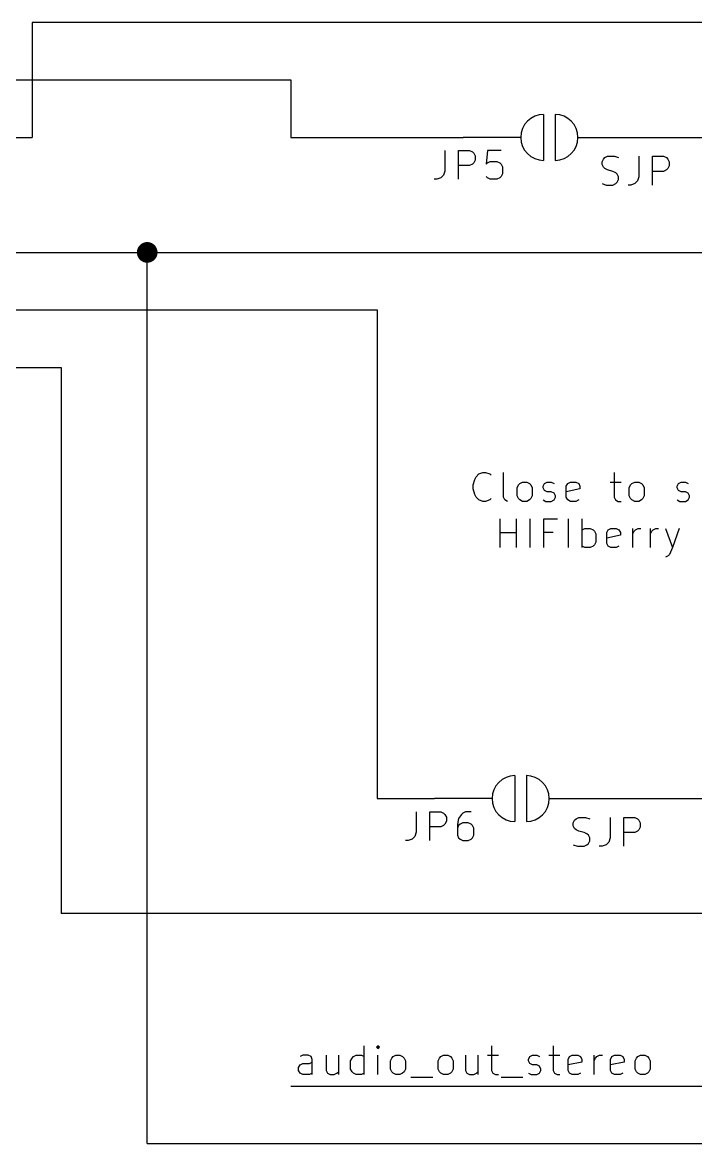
# Model space of a CAD drawing. Extents: x 0.4 to 11.3, y -7.9 to -0.4.
# Drawn here: x 8.783 to 9.955, y -6.35 to -4.4 of the extents above; entities that cross this region are included whole.
import ezdxf

# ---------------------------------------------------------------- set-up
doc = ezdxf.new("R2010")
doc.units = 0
doc.header["$MEASUREMENT"] = 0
for name, color, linetype in [('BLUE3', 171, 'CONTINUOUS'), ('CYAN2', 4, 'CONTINUOUS'), ('GRAY1', 251, 'CONTINUOUS'), ('GREEN3', 91, 'CONTINUOUS'), ('RED2', 1, 'CONTINUOUS')]:
    doc.layers.add(name, color=color, linetype=linetype)

msp = doc.modelspace()

# ---------------------------------------------------------------- linework, layer by layer
at = {"layer": 'BLUE3', "linetype": 'CONTINUOUS'}
for p, q in [((9.5724, -5.1901), (9.5772, -5.1853)), ((9.5772, -5.1853), (9.5843, -5.183)), ((9.5843, -5.183), (9.5891, -5.183)), ((9.5891, -5.183), (9.5962, -5.1853)), ((9.5962, -5.1853), (9.5986, -5.1877)), ((9.62, -5.2258), (9.62, -5.183)), ((9.8129, -5.183), (9.8129, -5.2258)), ((9.5676, -5.2044), (9.57, -5.1949)), ((9.5676, -5.2115), (9.5676, -5.2044)), ((9.57, -5.1949), (9.5724, -5.1901)), ((9.6438, -5.2092), (9.6462, -5.2044)), ((9.6462, -5.2044), (9.6486, -5.202)), ((9.6486, -5.202), (9.6533, -5.1996)), ((9.6533, -5.1996), (9.6605, -5.1996)), ((9.6605, -5.1996), (9.6652, -5.202)), ((9.6652, -5.202), (9.6676, -5.2044)), ((9.6676, -5.2044), (9.67, -5.2092)), ((9.6891, -5.2068), (9.6914, -5.202)), ((9.6914, -5.202), (9.6962, -5.1996)), ((9.6962, -5.1996), (9.7033, -5.1996)), ((9.7033, -5.1996), (9.7081, -5.202)), ((9.7295, -5.2068), (9.7319, -5.202)), ((9.7319, -5.202), (9.7367, -5.1996)), ((9.7367, -5.1996), (9.7462, -5.1996)), ((9.7462, -5.1996), (9.751, -5.202)), ((9.751, -5.202), (9.7533, -5.2068)), ((9.8057, -5.1996), (9.8248, -5.1996)), ((9.8391, -5.2092), (9.8414, -5.2044)), ((9.8414, -5.2044), (9.8438, -5.202)), ((9.8438, -5.202), (9.8486, -5.1996)), ((9.8486, -5.1996), (9.8557, -5.1996)), ((9.8557, -5.1996), (9.8605, -5.202)), ((9.8605, -5.202), (9.8629, -5.2044)), ((9.8629, -5.2044), (9.8652, -5.2092)), ((9.9224, -5.2068), (9.9248, -5.202)), ((9.9248, -5.202), (9.9295, -5.1996)), ((9.9295, -5.1996), (9.9367, -5.1996)), ((9.9367, -5.1996), (9.9414, -5.202)), ((9.57, -5.2211), (9.5676, -5.2115)), ((9.5724, -5.2258), (9.57, -5.2211)), ((9.5772, -5.2306), (9.5724, -5.2258)), ((9.6224, -5.2306), (9.62, -5.2258)), ((9.6438, -5.2234), (9.6438, -5.2092)), ((9.6462, -5.2282), (9.6438, -5.2234)), ((9.67, -5.2234), (9.6676, -5.2282)), ((9.67, -5.2092), (9.67, -5.2234)), ((9.6891, -5.2092), (9.6891, -5.2068)), ((9.6914, -5.2139), (9.6891, -5.2092)), ((9.6962, -5.2163), (9.6914, -5.2139)), ((9.7033, -5.2163), (9.6962, -5.2163)), ((9.7081, -5.2187), (9.7033, -5.2163)), ((9.7105, -5.2234), (9.7081, -5.2187)), ((9.7081, -5.2306), (9.7105, -5.2258)), ((9.7105, -5.2258), (9.7105, -5.2234)), ((9.7295, -5.2258), (9.7295, -5.2068)), ((9.7533, -5.2115), (9.7295, -5.2163)), ((9.7319, -5.2306), (9.7295, -5.2258)), ((9.7533, -5.2068), (9.7533, -5.2115)), ((9.8129, -5.2258), (9.8152, -5.2306)), ((9.8391, -5.2234), (9.8391, -5.2092)), ((9.8414, -5.2282), (9.8391, -5.2234)), ((9.8652, -5.2234), (9.8629, -5.2282)), ((9.8652, -5.2092), (9.8652, -5.2234)), ((9.9224, -5.2092), (9.9224, -5.2068)), ((9.9248, -5.2139), (9.9224, -5.2092)), ((9.9295, -5.2163), (9.9248, -5.2139)), ((9.9367, -5.2163), (9.9295, -5.2163)), ((9.9414, -5.2187), (9.9367, -5.2163)), ((9.9438, -5.2234), (9.9414, -5.2187)), ((9.9414, -5.2306), (9.9438, -5.2258)), ((9.9438, -5.2258), (9.9438, -5.2234)), ((9.5843, -5.233), (9.5772, -5.2306)), ((9.5891, -5.233), (9.5843, -5.233)), ((9.5962, -5.2306), (9.5891, -5.233)), ((9.5986, -5.2282), (9.5962, -5.2306)), ((9.6272, -5.233), (9.6224, -5.2306)), ((9.6486, -5.2306), (9.6462, -5.2282)), ((9.6533, -5.233), (9.6486, -5.2306)), ((9.6605, -5.233), (9.6533, -5.233)), ((9.6652, -5.2306), (9.6605, -5.233)), ((9.6676, -5.2282), (9.6652, -5.2306)), ((9.6891, -5.2306), (9.6938, -5.233)), ((9.6938, -5.233), (9.7033, -5.233)), ((9.7033, -5.233), (9.7081, -5.2306)), ((9.7367, -5.233), (9.7319, -5.2306)), ((9.7462, -5.233), (9.7367, -5.233)), ((9.751, -5.2306), (9.7462, -5.233)), ((9.8152, -5.2306), (9.82, -5.233)), ((9.82, -5.233), (9.8248, -5.233)), ((9.8438, -5.2306), (9.8414, -5.2282)), ((9.8486, -5.233), (9.8438, -5.2306)), ((9.8557, -5.233), (9.8486, -5.233)), ((9.8605, -5.2306), (9.8557, -5.233)), ((9.8629, -5.2282), (9.8605, -5.2306)), ((9.9224, -5.2306), (9.9271, -5.233)), ((9.9271, -5.233), (9.9367, -5.233)), ((9.9367, -5.233), (9.9414, -5.2306)), ((9.6141, -5.3135), (9.6141, -5.2635)), ((9.6426, -5.3135), (9.6426, -5.2635)), ((9.6664, -5.3135), (9.6664, -5.2635)), ((9.6902, -5.3135), (9.6902, -5.2635)), ((9.6902, -5.2635), (9.7141, -5.2635)), ((9.7331, -5.3135), (9.7331, -5.2635)), ((9.7569, -5.3135), (9.7569, -5.2635)), ((9.7569, -5.2825), (9.7617, -5.2801)), ((9.7617, -5.2801), (9.7712, -5.2801)), ((9.7712, -5.2801), (9.776, -5.2825)), ((9.776, -5.2825), (9.7783, -5.2849)), ((9.7998, -5.2873), (9.8021, -5.2825)), ((9.8021, -5.2825), (9.8069, -5.2801)), ((9.8069, -5.2801), (9.8164, -5.2801)), ((9.8164, -5.2801), (9.8212, -5.2825)), ((9.8212, -5.2825), (9.8236, -5.2873)), ((9.845, -5.3135), (9.845, -5.2801)), ((9.8474, -5.2849), (9.8498, -5.2825)), ((9.8498, -5.2825), (9.8545, -5.2801)), ((9.8545, -5.2801), (9.8593, -5.2801)), ((9.876, -5.3135), (9.876, -5.2801)), ((9.8783, -5.2849), (9.8807, -5.2825)), ((9.8807, -5.2825), (9.8855, -5.2801)), ((9.8855, -5.2801), (9.8902, -5.2801)), ((9.9022, -5.2801), (9.9141, -5.3135)), ((9.926, -5.2801), (9.9141, -5.3135)), ((9.6141, -5.2873), (9.6426, -5.2873)), ((9.7069, -5.2873), (9.6902, -5.2873)), ((9.7783, -5.2849), (9.7807, -5.2896)), ((9.7807, -5.3039), (9.7783, -5.3087)), ((9.7807, -5.2896), (9.7807, -5.3039)), ((9.7998, -5.3063), (9.7998, -5.2873)), ((9.8236, -5.292), (9.7998, -5.2968)), ((9.8236, -5.2873), (9.8236, -5.292)), ((9.845, -5.2896), (9.8474, -5.2849)), ((9.876, -5.2896), (9.8783, -5.2849)), ((9.7617, -5.3135), (9.7569, -5.3111)), ((9.7712, -5.3135), (9.7617, -5.3135)), ((9.776, -5.3111), (9.7712, -5.3135)), ((9.7783, -5.3087), (9.776, -5.3111)), ((9.8021, -5.3111), (9.7998, -5.3063)), ((9.8069, -5.3135), (9.8021, -5.3111)), ((9.8164, -5.3135), (9.8069, -5.3135)), ((9.8212, -5.3111), (9.8164, -5.3135)), ((9.9141, -5.3135), (9.9093, -5.3254)), ((9.9069, -5.3277), (9.9022, -5.3301)), ((9.9093, -5.3254), (9.9069, -5.3277))]:
    msp.add_line(p, q, dxfattribs=at)
at = {"layer": 'CYAN2', "linetype": 'CONTINUOUS'}
for p, q in [((9.5183, -4.6228), (9.5183, -4.6585)), ((9.5421, -4.6728), (9.5421, -4.6228)), ((9.5421, -4.6228), (9.5612, -4.6228)), ((9.5612, -4.6228), (9.566, -4.6252)), ((9.566, -4.6252), (9.5683, -4.6276)), ((9.5683, -4.6276), (9.5707, -4.6323)), ((9.5707, -4.6395), (9.5683, -4.6442)), ((9.5707, -4.6323), (9.5707, -4.6395)), ((9.5921, -4.6228), (9.5898, -4.6466)), ((9.616, -4.6228), (9.5921, -4.6228)), ((9.7917, -4.6423), (9.794, -4.6376)), ((9.794, -4.6376), (9.7964, -4.6352)), ((9.7964, -4.6352), (9.8012, -4.6328)), ((9.8012, -4.6328), (9.8131, -4.6328)), ((9.8131, -4.6328), (9.8202, -4.6352)), ((9.856, -4.6328), (9.856, -4.6685)), ((9.8798, -4.6828), (9.8798, -4.6328)), ((9.8798, -4.6328), (9.8988, -4.6328)), ((9.8988, -4.6328), (9.9036, -4.6352)), ((9.9036, -4.6352), (9.906, -4.6376)), ((9.906, -4.6376), (9.9083, -4.6423)), ((9.5183, -4.6585), (9.516, -4.6657)), ((9.5612, -4.649), (9.5421, -4.649)), ((9.566, -4.6466), (9.5612, -4.649)), ((9.5683, -4.6442), (9.566, -4.6466)), ((9.5898, -4.6466), (9.5921, -4.6442)), ((9.5921, -4.6442), (9.5969, -4.6419)), ((9.5969, -4.6419), (9.6088, -4.6419)), ((9.6088, -4.6419), (9.6136, -4.6442)), ((9.6136, -4.6442), (9.616, -4.6466)), ((9.616, -4.6466), (9.6183, -4.6514)), ((9.6183, -4.6514), (9.6183, -4.6633)), ((9.7917, -4.6471), (9.7917, -4.6423)), ((9.794, -4.6519), (9.7917, -4.6471)), ((9.7964, -4.6542), (9.794, -4.6519)), ((9.8012, -4.6566), (9.7964, -4.6542)), ((9.8107, -4.659), (9.8012, -4.6566)), ((9.8155, -4.6614), (9.8107, -4.659)), ((9.8988, -4.659), (9.8798, -4.659)), ((9.9036, -4.6566), (9.8988, -4.659)), ((9.906, -4.6542), (9.9036, -4.6566)), ((9.9083, -4.6495), (9.906, -4.6542)), ((9.9083, -4.6423), (9.9083, -4.6495)), ((9.504, -4.6728), (9.4993, -4.6728)), ((9.5112, -4.6704), (9.504, -4.6728)), ((9.516, -4.6657), (9.5112, -4.6704)), ((9.5921, -4.6704), (9.5898, -4.668)), ((9.5969, -4.6728), (9.5921, -4.6704)), ((9.6088, -4.6728), (9.5969, -4.6728)), ((9.6136, -4.6704), (9.6088, -4.6728)), ((9.616, -4.668), (9.6136, -4.6704)), ((9.6183, -4.6633), (9.616, -4.668)), ((9.8179, -4.6638), (9.8155, -4.6614)), ((9.8155, -4.6804), (9.8179, -4.678)), ((9.8202, -4.6685), (9.8179, -4.6638)), ((9.8179, -4.678), (9.8202, -4.6733)), ((9.8202, -4.6733), (9.8202, -4.6685)), ((9.8536, -4.6757), (9.8488, -4.6804)), ((9.856, -4.6685), (9.8536, -4.6757)), ((9.7917, -4.6804), (9.7988, -4.6828)), ((9.7988, -4.6828), (9.8107, -4.6828)), ((9.8107, -4.6828), (9.8155, -4.6804)), ((9.8417, -4.6828), (9.8369, -4.6828)), ((9.8488, -4.6804), (9.8417, -4.6828)), ((9.4683, -5.7728), (9.4683, -5.8085)), ((9.4921, -5.8228), (9.4921, -5.7728)), ((9.4921, -5.7728), (9.5112, -5.7728)), ((9.5112, -5.7728), (9.516, -5.7752)), ((9.516, -5.7752), (9.5183, -5.7776)), ((9.5183, -5.7776), (9.5207, -5.7823)), ((9.5207, -5.7895), (9.5183, -5.7942)), ((9.5207, -5.7823), (9.5207, -5.7895)), ((9.5421, -5.7847), (9.5398, -5.7942)), ((9.5469, -5.7776), (9.5421, -5.7847)), ((9.5493, -5.7752), (9.5469, -5.7776)), ((9.554, -5.7728), (9.5493, -5.7752)), ((9.5636, -5.7728), (9.554, -5.7728)), ((9.7417, -5.7923), (9.744, -5.7876)), ((9.744, -5.7876), (9.7464, -5.7852)), ((9.7464, -5.7852), (9.7512, -5.7828)), ((9.7512, -5.7828), (9.7631, -5.7828)), ((9.7631, -5.7828), (9.7702, -5.7852)), ((9.806, -5.7828), (9.806, -5.8185)), ((9.8298, -5.8328), (9.8298, -5.7828)), ((9.8298, -5.7828), (9.8488, -5.7828)), ((9.8488, -5.7828), (9.8536, -5.7852)), ((9.8536, -5.7852), (9.856, -5.7876)), ((9.856, -5.7876), (9.8583, -5.7923)), ((9.4683, -5.8085), (9.466, -5.8157)), ((9.5112, -5.799), (9.4921, -5.799)), ((9.516, -5.7966), (9.5112, -5.799)), ((9.5183, -5.7942), (9.516, -5.7966)), ((9.5398, -5.7942), (9.5398, -5.8133)), ((9.5421, -5.7966), (9.5398, -5.8014)), ((9.5445, -5.7942), (9.5421, -5.7966)), ((9.5493, -5.7919), (9.5445, -5.7942)), ((9.5588, -5.7919), (9.5493, -5.7919)), ((9.5636, -5.7942), (9.5588, -5.7919)), ((9.566, -5.7966), (9.5636, -5.7942)), ((9.5683, -5.8014), (9.566, -5.7966)), ((9.5683, -5.8133), (9.5683, -5.8014)), ((9.7417, -5.7971), (9.7417, -5.7923)), ((9.744, -5.8019), (9.7417, -5.7971)), ((9.7464, -5.8042), (9.744, -5.8019)), ((9.7512, -5.8066), (9.7464, -5.8042)), ((9.7607, -5.809), (9.7512, -5.8066)), ((9.7655, -5.8114), (9.7607, -5.809)), ((9.8488, -5.809), (9.8298, -5.809)), ((9.8536, -5.8066), (9.8488, -5.809)), ((9.856, -5.8042), (9.8536, -5.8066)), ((9.8583, -5.7995), (9.856, -5.8042)), ((9.8583, -5.7923), (9.8583, -5.7995)), ((9.454, -5.8228), (9.4493, -5.8228)), ((9.4612, -5.8204), (9.454, -5.8228)), ((9.466, -5.8157), (9.4612, -5.8204)), ((9.5398, -5.8133), (9.5421, -5.818)), ((9.5421, -5.818), (9.5445, -5.8204)), ((9.5445, -5.8204), (9.5493, -5.8228)), ((9.5493, -5.8228), (9.5588, -5.8228)), ((9.5588, -5.8228), (9.5636, -5.8204)), ((9.5636, -5.8204), (9.566, -5.818)), ((9.566, -5.818), (9.5683, -5.8133)), ((9.7417, -5.8304), (9.7488, -5.8328)), ((9.7607, -5.8328), (9.7655, -5.8304)), ((9.7679, -5.8138), (9.7655, -5.8114)), ((9.7655, -5.8304), (9.7679, -5.828)), ((9.7702, -5.8185), (9.7679, -5.8138)), ((9.7679, -5.828), (9.7702, -5.8233)), ((9.7702, -5.8233), (9.7702, -5.8185)), ((9.7988, -5.8304), (9.7917, -5.8328)), ((9.8036, -5.8257), (9.7988, -5.8304)), ((9.806, -5.8185), (9.8036, -5.8257)), ((9.7488, -5.8328), (9.7607, -5.8328)), ((9.7917, -5.8328), (9.7869, -5.8328))]:
    msp.add_line(p, q, dxfattribs=at)
at = {"layer": 'GRAY1', "linetype": 'CONTINUOUS'}
for p, q in [((9.3779, -6.2298), (9.3779, -6.1798)), ((9.4017, -6.1798), (9.3993, -6.1822)), ((9.4041, -6.1822), (9.4017, -6.1798)), ((9.4017, -6.1798), (9.4017, -6.1846)), ((9.5993, -6.1798), (9.5993, -6.2227)), ((9.7065, -6.1798), (9.7065, -6.2227)), ((9.2708, -6.1965), (9.266, -6.1988)), ((9.2803, -6.1965), (9.2708, -6.1965)), ((9.2851, -6.1988), (9.2803, -6.1965)), ((9.2874, -6.2036), (9.2851, -6.1988)), ((9.3112, -6.1965), (9.3112, -6.2227)), ((9.3327, -6.1965), (9.3327, -6.2298)), ((9.3565, -6.2012), (9.3589, -6.1988)), ((9.3589, -6.1988), (9.3636, -6.1965)), ((9.3636, -6.1965), (9.3732, -6.1965)), ((9.3732, -6.1965), (9.3779, -6.1988)), ((9.3993, -6.1822), (9.4017, -6.1846)), ((9.4017, -6.1846), (9.4041, -6.1822)), ((9.4017, -6.2298), (9.4017, -6.1965)), ((9.4255, -6.2012), (9.4279, -6.1988)), ((9.4279, -6.1988), (9.4327, -6.1965)), ((9.4327, -6.1965), (9.4398, -6.1965)), ((9.4398, -6.1965), (9.4446, -6.1988)), ((9.4446, -6.1988), (9.447, -6.2012)), ((9.5089, -6.2012), (9.5112, -6.1988)), ((9.5112, -6.1988), (9.516, -6.1965)), ((9.516, -6.1965), (9.5231, -6.1965)), ((9.5231, -6.1965), (9.5279, -6.1988)), ((9.5279, -6.1988), (9.5303, -6.2012)), ((9.5541, -6.1965), (9.5541, -6.2227)), ((9.5755, -6.1965), (9.5755, -6.2298)), ((9.5922, -6.1965), (9.6112, -6.1965)), ((9.6636, -6.2036), (9.666, -6.1988)), ((9.666, -6.1988), (9.6708, -6.1965)), ((9.6708, -6.1965), (9.6779, -6.1965)), ((9.6779, -6.1965), (9.6827, -6.1988)), ((9.6993, -6.1965), (9.7184, -6.1965)), ((9.7327, -6.2036), (9.735, -6.1988)), ((9.735, -6.1988), (9.7398, -6.1965)), ((9.7398, -6.1965), (9.7493, -6.1965)), ((9.7493, -6.1965), (9.7541, -6.1988)), ((9.7541, -6.1988), (9.7565, -6.2036)), ((9.7779, -6.2298), (9.7779, -6.1965)), ((9.7803, -6.2012), (9.7827, -6.1988)), ((9.7827, -6.1988), (9.7874, -6.1965)), ((9.7874, -6.1965), (9.7922, -6.1965)), ((9.8065, -6.2036), (9.8089, -6.1988)), ((9.8089, -6.1988), (9.8136, -6.1965)), ((9.8136, -6.1965), (9.8231, -6.1965)), ((9.8231, -6.1965), (9.8279, -6.1988)), ((9.8279, -6.1988), (9.8303, -6.2036)), ((9.8517, -6.2012), (9.8541, -6.1988)), ((9.8541, -6.1988), (9.8589, -6.1965)), ((9.8589, -6.1965), (9.866, -6.1965)), ((9.866, -6.1965), (9.8708, -6.1988)), ((9.8708, -6.1988), (9.8731, -6.2012)), ((9.2636, -6.2179), (9.266, -6.2131)), ((9.2636, -6.2227), (9.2636, -6.2179)), ((9.266, -6.2131), (9.2708, -6.2108)), ((9.2708, -6.2108), (9.2827, -6.2108)), ((9.2827, -6.2108), (9.2874, -6.2084)), ((9.2874, -6.2298), (9.2874, -6.2036)), ((9.3541, -6.206), (9.3565, -6.2012)), ((9.3541, -6.2203), (9.3541, -6.206)), ((9.3565, -6.225), (9.3541, -6.2203)), ((9.4232, -6.206), (9.4255, -6.2012)), ((9.4232, -6.2203), (9.4232, -6.206)), ((9.4255, -6.225), (9.4232, -6.2203)), ((9.447, -6.2012), (9.4493, -6.206)), ((9.4493, -6.2203), (9.447, -6.225)), ((9.4493, -6.206), (9.4493, -6.2203)), ((9.5065, -6.206), (9.5089, -6.2012)), ((9.5065, -6.2203), (9.5065, -6.206)), ((9.5089, -6.225), (9.5065, -6.2203)), ((9.5303, -6.2012), (9.5327, -6.206)), ((9.5327, -6.2203), (9.5303, -6.225)), ((9.5327, -6.206), (9.5327, -6.2203)), ((9.6636, -6.206), (9.6636, -6.2036)), ((9.666, -6.2108), (9.6636, -6.206)), ((9.6708, -6.2131), (9.666, -6.2108)), ((9.6779, -6.2131), (9.6708, -6.2131)), ((9.6827, -6.2155), (9.6779, -6.2131)), ((9.685, -6.2203), (9.6827, -6.2155)), ((9.685, -6.2227), (9.685, -6.2203)), ((9.7327, -6.2227), (9.7327, -6.2036)), ((9.7565, -6.2084), (9.7327, -6.2131)), ((9.7565, -6.2036), (9.7565, -6.2084)), ((9.7779, -6.206), (9.7803, -6.2012)), ((9.8065, -6.2227), (9.8065, -6.2036)), ((9.8303, -6.2084), (9.8065, -6.2131)), ((9.8303, -6.2036), (9.8303, -6.2084)), ((9.8493, -6.206), (9.8517, -6.2012)), ((9.8493, -6.2203), (9.8493, -6.206)), ((9.8517, -6.225), (9.8493, -6.2203)), ((9.8731, -6.2012), (9.8755, -6.206)), ((9.8755, -6.2203), (9.8731, -6.225)), ((9.8755, -6.206), (9.8755, -6.2203)), ((9.266, -6.2274), (9.2636, -6.2227)), ((9.2708, -6.2298), (9.266, -6.2274)), ((9.2827, -6.2298), (9.2708, -6.2298)), ((9.2874, -6.2274), (9.2827, -6.2298)), ((9.3112, -6.2227), (9.3136, -6.2274)), ((9.3136, -6.2274), (9.3184, -6.2298)), ((9.3184, -6.2298), (9.3255, -6.2298)), ((9.3255, -6.2298), (9.3303, -6.2274)), ((9.3303, -6.2274), (9.3327, -6.225)), ((9.3589, -6.2274), (9.3565, -6.225)), ((9.3636, -6.2298), (9.3589, -6.2274)), ((9.3732, -6.2298), (9.3636, -6.2298)), ((9.3779, -6.2274), (9.3732, -6.2298)), ((9.4279, -6.2274), (9.4255, -6.225)), ((9.4327, -6.2298), (9.4279, -6.2274)), ((9.4398, -6.2298), (9.4327, -6.2298)), ((9.4446, -6.2274), (9.4398, -6.2298)), ((9.447, -6.225), (9.4446, -6.2274)), ((9.4589, -6.2346), (9.497, -6.2346)), ((9.5112, -6.2274), (9.5089, -6.225)), ((9.516, -6.2298), (9.5112, -6.2274)), ((9.5231, -6.2298), (9.516, -6.2298)), ((9.5279, -6.2274), (9.5231, -6.2298)), ((9.5303, -6.225), (9.5279, -6.2274)), ((9.5541, -6.2227), (9.5565, -6.2274)), ((9.5565, -6.2274), (9.5612, -6.2298)), ((9.5612, -6.2298), (9.5684, -6.2298)), ((9.5684, -6.2298), (9.5731, -6.2274)), ((9.5731, -6.2274), (9.5755, -6.225)), ((9.5993, -6.2227), (9.6017, -6.2274)), ((9.6017, -6.2274), (9.6065, -6.2298)), ((9.6065, -6.2298), (9.6112, -6.2298)), ((9.616, -6.2346), (9.6541, -6.2346)), ((9.6636, -6.2274), (9.6684, -6.2298)), ((9.6684, -6.2298), (9.6779, -6.2298)), ((9.6779, -6.2298), (9.6827, -6.2274)), ((9.6827, -6.2274), (9.685, -6.2227)), ((9.7065, -6.2227), (9.7089, -6.2274)), ((9.7089, -6.2274), (9.7136, -6.2298)), ((9.7136, -6.2298), (9.7184, -6.2298)), ((9.735, -6.2274), (9.7327, -6.2227)), ((9.7398, -6.2298), (9.735, -6.2274)), ((9.7493, -6.2298), (9.7398, -6.2298)), ((9.7541, -6.2274), (9.7493, -6.2298)), ((9.8089, -6.2274), (9.8065, -6.2227)), ((9.8136, -6.2298), (9.8089, -6.2274)), ((9.8231, -6.2298), (9.8136, -6.2298)), ((9.8279, -6.2274), (9.8231, -6.2298)), ((9.8541, -6.2274), (9.8517, -6.225)), ((9.8589, -6.2298), (9.8541, -6.2274)), ((9.866, -6.2298), (9.8589, -6.2298)), ((9.8708, -6.2274), (9.866, -6.2298)), ((9.8731, -6.225), (9.8708, -6.2274))]:
    msp.add_line(p, q, dxfattribs=at)
at = {"layer": 'GREEN3', "linetype": 'CONTINUOUS'}
for p, q in [((10.65, -4.4), (8.8, -4.4)), ((8.8, -4.4), (8.8, -4.6)), ((8.05, -4.5), (9.25, -4.5)), ((9.25, -4.5), (9.25, -4.6)), ((8.05, -4.6), (8.8, -4.6)), ((9.25, -4.6), (9.55, -4.6)), ((9.85, -4.6), (10.65, -4.6)), ((8.25, -4.8), (9, -4.8)), ((9, -4.8), (10.65, -4.8)), ((9, -6.35), (9, -4.8)), ((8.05, -4.9), (9.4, -4.9)), ((9.4, -4.9), (9.4, -5.75)), ((8.05, -5), (8.85, -5)), ((8.85, -5), (8.85, -5.95)), ((9.4, -5.75), (9.5, -5.75)), ((9.8, -5.75), (10.4, -5.75)), ((10.65, -5.95), (8.85, -5.95)), ((9.25, -6.25), (10.05, -6.25)), ((9, -6.35), (10.65, -6.35))]:
    msp.add_line(p, q, dxfattribs=at)
at = {"layer": 'GREEN3', "const_width": 0.018}
msp.add_lwpolyline([(8.991, -4.8, 1), (9.009, -4.8, 1)], format="xyb", close=True, dxfattribs=at)
at = {"layer": 'RED2', "linetype": 'CONTINUOUS'}
for p, q in [((9.69, -4.56), (9.69, -4.64)), ((9.71, -4.56), (9.71, -4.64)), ((9.65, -4.6), (9.55, -4.6)), ((9.75, -4.6), (9.85, -4.6)), ((9.64, -5.71), (9.64, -5.79)), ((9.66, -5.71), (9.66, -5.79)), ((9.6, -5.75), (9.5, -5.75)), ((9.7, -5.75), (9.8, -5.75))]:
    msp.add_line(p, q, dxfattribs=at)
at = {"layer": 'RED2'}
for centre, start, end in [((9.6902, -4.6), -269.7744, -90.2256), ((9.6902, -4.6), -269.7744, -90.2256), ((9.7098, -4.6), -89.7744, 89.7744), ((9.7098, -4.6), -89.7744, 89.7744), ((9.6402, -5.75), -269.7744, -90.2256), ((9.6402, -5.75), -269.7744, -90.2256), ((9.6598, -5.75), -89.7744, 89.7744), ((9.6598, -5.75), -89.7744, 89.7744)]:
    msp.add_arc(centre, 0.04, start, end, dxfattribs=at)

doc.saveas('drawing.dxf')
